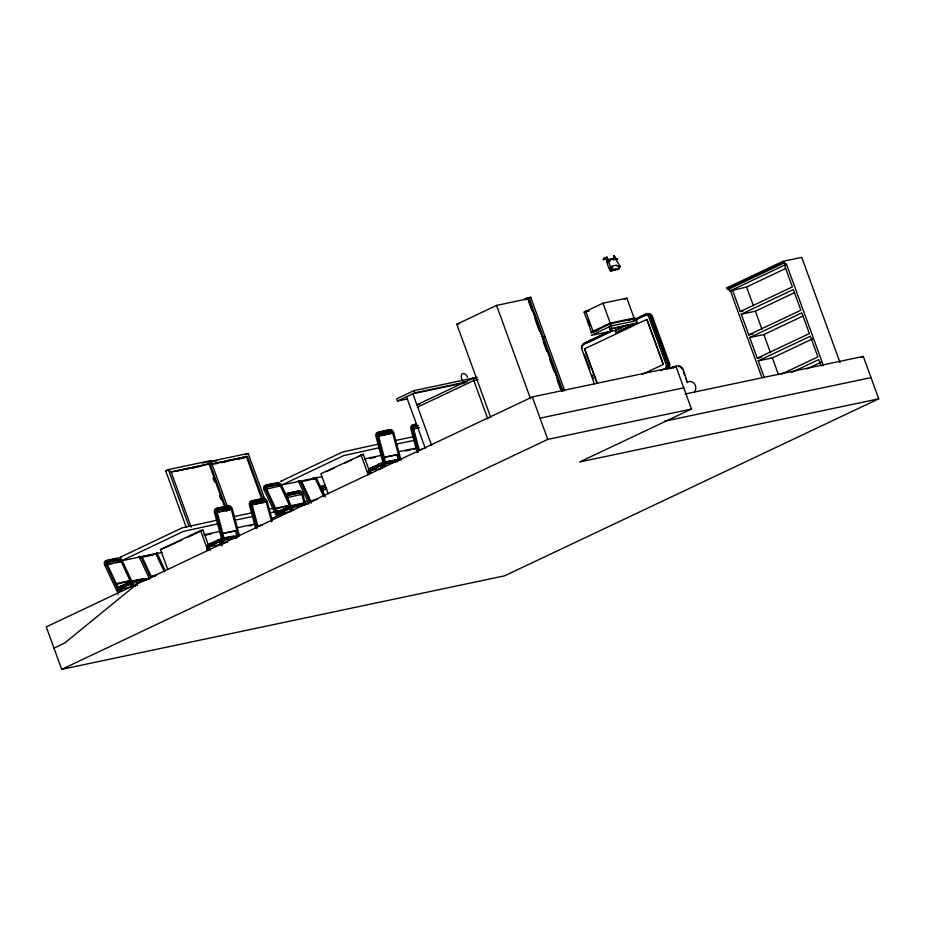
<?xml version="1.0" encoding="UTF-8"?>
<svg xmlns="http://www.w3.org/2000/svg" width="925" height="925" viewBox="0 0 925 925"><rect width="100%" height="100%" fill="white"/><g stroke="black" fill="none" stroke-linecap="round" stroke-linejoin="round"><path stroke-width="1.39" d="M607.077 257.173L607.413 258.214L603.354 259.879M607.783 262.168C606.546 263.498 608.477 268.065 610.026 268.608M666.543 369.306L675.944 366.011A5.677 5.608 22.4 0 1 683.205 369.457L687.379 382.638L686.026 378.926M606.522 258.491L606.846 257.728M607.54 260.908C609.344 259.601 610.061 262.342 607.852 262.226C604.487 262.966 610.014 259.139 607.297 260.48M143.953 578.541L131.061 581.201L118.92 586.936A5.007 3.862 78.1 0 0 117.29 591.272L117.961 594.555M233.655 536.026L223.041 538.142M463.147 381.62C461.517 383.019 465.067 380.314 463.367 381.667M607.482 259L606.627 259.231L607.228 259.093M614.628 256.641C612.454 257.52 615.322 254.548 614.293 256.607M615.53 258.503L616.304 258.942L615.622 259.312M610.454 269.661L609.806 269.834L610.72 270.516M610.072 270.562L614.466 269.452M222.613 542.686L222.96 542.397A4.718 3.631 78 0 0 224.232 538.662L217.086 511.826A2.035 1.295 72.7 0 1 217.733 509.872L229.539 507.386A2.278 1.445 72.7 0 1 231.192 508.947L238.326 535.679A4.718 3.654 78.2 0 1 238.257 536.986M235.493 536.118L223.307 538.35M236.141 537.887L223.249 540.281M137.12 583.918L64.657 643.06L53.974 648.124M615.796 258.341L615.391 258.26A78.186 48.875 64.7 0 0 608.326 259.809L615.981 258.503L607.598 260.075M118.897 588.624A2.844 2.197 78.1 0 1 118.238 587.884L107.08 563.892A2.07 1.26 56.8 0 1 107.427 562.157L119.198 559.66A1.827 1.11 56.8 0 1 120.863 560.885L130.078 580.692L116.377 584.38M278.032 513.109A2.844 2.197 78.1 0 1 277.546 512.519L266.4 488.539A2.07 1.26 56.8 0 1 266.747 486.804L278.506 484.307A1.827 1.11 56.8 0 1 280.171 485.521L289.398 505.339L275.696 509.016M610.35 259.543L606.592 260.549L607.297 260.63M607.089 260.318L606.511 260.596L607.147 261.093M607.17 262.596L607.852 262.226M616.247 258.977C614.57 260.353 620.386 263.66 618.813 266.261M609.344 268.585L610.824 267.892L608.638 261.902M609.806 269.834L611.899 268.932L611.864 268.146M618.883 266.215L618.339 266.77L619.334 268.319M119.903 561.995L121.036 561.232L104.722 565.048L116.192 589.456A4.521 3.492 78.1 0 0 117.949 590.821M145.618 578.761L131.651 581.386L119.221 587.225L119.822 587.294M279.362 513.456L288.877 508.866M120.423 586.473L120.1 586.693A5.007 3.862 78.1 0 0 119.036 587.965M129.558 584.218L120.955 588.323A3.11 2.405 78.1 0 0 119.938 591.017L119.984 591.283M286.727 507.813L278.541 511.872L279.419 511.883M280.448 512.855L280.275 512.97A3.11 2.405 78.1 0 0 279.257 515.664L279.292 515.93M606.569 258.503C609.563 256.815 603.759 256.849 603.031 259.197M613.946 257.693L614.674 257.485M632.469 319.587L633.856 319.125L633.093 319.483M149.607 579.154L139.606 557.683L140.993 556.85L155.92 553.867L164.373 572.032M276.945 515.329A4.521 3.492 78.1 0 1 275.511 514.103L264.03 489.695L280.344 485.868L279.049 486.296A2.035 1.237 56.8 0 0 277.188 484.931L265.567 487.371M308.927 503.79L298.925 482.33L315.24 478.502L313.933 478.93A2.035 1.237 56.8 0 0 312.87 477.797M606.627 260.549L607.76 260.191M280.495 511.097L285.571 508.669M208.356 549.785L208.252 549.369A3.18 2.451 78.1 0 1 209.593 545.981C212.773 544.825 207.94 547.022 210.449 546.502L221.942 544.073M369.792 473.692L369.688 473.288A3.18 2.451 78.1 0 1 371.029 469.9L379.308 466.003A3.11 2.405 78.1 0 1 381.701 467.09L381.84 467.31M120.736 588.404L120.817 590.393L122.054 590.335L121.533 588.554L120.308 588.612L121.059 588.242M304.417 503.686L305.285 503.038L287.895 507.258A5.076 3.92 78.1 0 1 292.762 509.363L293.017 509.883M394.686 460.199L385.748 461.783M618.339 265.938L617.021 266.03L616.524 265.163A95.263 10.95 -20 0 0 611.76 266.169L611.888 267.128L609.228 268.065L610.269 267.892M121.395 585.652L120.793 586.057L123.788 585.502M211.097 543.148L210.495 543.553L213.49 542.987M222.601 538.523L208.923 544.709L209.524 544.79M211.305 543.715L211.143 544.097M280.703 510.299L280.553 510.681M279.743 511.12L279.408 511.282A5.007 3.862 78.1 0 0 278.656 512.115M372.532 467.056L372.37 467.437M383.204 462.673L370.428 468.721M302.706 503.524L303.273 503.096L290.381 505.848L278.228 511.583A5.007 3.862 78.1 0 0 276.61 515.919L276.668 516.404M490.759 417.487L456.811 324.224L496.563 305.412L531.019 298.139M607.32 258.11L606.638 258.491L606.395 257.693L607.101 257.497L607.031 258.272M606.58 258.237L607.077 257.347M613.541 256.237L614.616 256.63L613.795 256.93C612.778 255.554 615.564 256.838 613.865 256.965M525.527 299.735L525.203 298.856L530.696 297.26L564.747 390.801M530.696 297.26L525.203 298.856M609.147 260.087L609.968 259.821M610.049 259.786C606.314 261.116 611.888 262.064 609.344 260.202M611.575 259.474L612.338 259.289M611.888 259.543L613.021 259.15M186.272 527.4L165.679 470.825L168.35 469.565L210.75 460.615L228.891 510.45M613.009 259.463L614.281 258.861M614.975 269.406L619.195 268.308L618.247 269.348A82.66 9.504 -20 0 1 610.697 270.944L613.761 269.568M610.697 270.944L614.223 269.961M208.079 461.876L210.75 460.615M208.171 464.477L209.952 463.633L227.122 510.808M245.46 454.684L248.131 453.423L265.29 500.564M211.733 464.2L247.333 456.441L264.007 502.275M476.259 377.481L414.065 390.604L396.698 398.825L397.496 401.034L407.393 398.941M596.359 330.965L591.352 332.017L584.114 312.13L602.984 303.203L626.838 298.162L634.076 318.05L629.162 320.374M397.496 401.034L414.874 392.813L467.171 381.771M624.375 299.33L626.838 298.162M477.138 377.4L473.01 378.267L416.886 404.815L419.719 404.213M417.695 407.023L473.82 380.476L478.063 379.585M591.352 332.017L610.222 323.091L634.076 318.05M626.121 325.207L615.09 330.422L615.9 332.63L637.418 322.837L635.81 318.42L609.899 323.889L591.029 333.116M609.032 326.883L609.829 329.092L637.418 322.837M633.301 319.599L635.81 318.42M611.356 330.41L584.161 343.279A4.463 3.446 78.1 0 0 582.368 345.557M634.677 319.391L646.332 313.876A4.463 3.446 78.1 0 1 650.992 316.547L668.174 363.733A4.463 3.446 78.1 0 1 667.63 368.497M606.765 332.746L584.739 343.163A4.463 3.446 78.1 0 0 583.374 344.458M633.972 319.877L645.627 314.361M612.778 330.387L582.981 344.482A3.515 2.717 78.1 0 0 581.698 348.933L594.451 383.991M636.088 319.356L645.164 315.067A3.515 2.717 78.1 0 1 648.83 317.183L666.012 364.358A3.515 2.717 78.1 0 1 664.717 368.821L660.832 370.659M585.768 343.557L610.384 331.913M636.284 319.657L646.656 314.754A3.515 2.717 78.1 0 1 650.321 316.859L667.503 364.045A3.515 2.717 78.1 0 1 666.22 368.497M617.819 329.52L622.837 327.149M615.9 332.63L634.272 323.935L609.829 329.092M167.807 569.638L160.511 549.566L200.598 530.603L202.945 530.106L210.252 550.178M369.144 470.305L363.305 454.244L320.859 473.716L328.167 493.777M597.111 383.285L584.565 348.829L646.887 319.391L663.283 364.438L642.413 374.267M181.566 540.223L160.511 549.566M187.983 537.182L202.945 530.106M326.953 471.438L334.445 467.9M344.597 463.101L352.078 459.563M358.322 456.603L363.305 454.244M823.435 365.733L786.539 264.377L785.949 264.504A1.677 1.052 64.7 0 0 784.134 262.978L783.81 262.099L727.096 288.773L726.772 287.883L782.897 261.336L801.744 257.358L840.05 362.6M727.096 288.773L783.81 262.099M727.686 288.646L728.01 289.537L784.134 262.978M728.01 289.537A1.677 1.052 64.7 0 1 729.825 291.051L785.949 264.504M729.825 291.051L746.556 286.993L785.649 268.504M786.539 264.377L784.539 265.325L792.39 286.889L740.278 311.552L732.427 289.976M212.472 543.172L221.965 538.974M372.74 467.634L382.418 463.171M131.015 584.45A3.18 2.451 78.1 0 0 129.222 584.392L119.776 588.577A3.11 2.405 78.1 0 0 118.77 591.272L118.805 591.538M209.593 545.981L217.872 542.096A3.11 2.405 78.1 0 1 220.254 543.183L221.688 545.842M289.12 508.866A3.18 2.451 78.1 0 0 288.531 509.028L279.096 513.213A3.11 2.405 78.1 0 0 278.078 515.907L278.124 516.173M278.633 513.722L280.055 513.051M380.36 465.784L371.006 470.455L382.094 468.258M120.539 589.028L121.533 588.554M278.76 515.514A4.718 3.654 78.1 0 0 279.801 515.595L281.373 514.982L280.853 513.19L279.859 513.664L291.548 511.236M271.823 518.509L276.818 516.15M280.553 514.381L285.409 512.704M119.695 590.925L120.817 590.393M281.373 514.982L278.598 515.641M380.73 465.622L381.25 467.403L384.048 466.605M122.054 590.335L120.481 590.948A4.718 3.654 78.1 0 1 119.787 590.936M878.75 398.825L579.559 461.991L691.472 409.047L676.036 366.612L532.326 396.952L46.25 626.907L61.697 669.342L504.587 575.824L878.75 398.825L863.303 356.391L685.205 393.992M134.356 586.103L135.825 585.409M235.875 538.096L236.858 537.633A2.636 2.035 78.2 0 0 237.286 537.182M741.237 314.199L793.349 289.548L800.888 310.233L748.764 334.885L741.237 314.199L755.378 311.216L794.459 292.728M673.423 367.849L676.036 366.612M749.736 337.533L801.848 312.881L809.375 333.567L757.263 358.218L749.736 337.533L763.865 334.549L802.958 316.061M61.697 669.342L547.773 439.387L691.472 409.047M764.339 377.678L758.222 360.877L810.346 336.226L817.873 356.911L781.394 374.163M758.222 360.877L772.363 357.894L812.751 338.781M791.476 372.498L818.833 359.559L821.192 366.046M806.912 368.902L821.25 362.126M860.701 357.628L863.303 356.391M467.403 377.365L467.587 377.284M289.074 507.016L289.895 506.669M219.699 541.53L210.773 545.738A3.18 2.451 78.1 0 0 209.432 549.126L209.524 549.531M594.914 331.636L594.463 331.636M633.139 318.466L632.284 318.743M618.513 268.701L617.819 268.955M614.616 258.931L615.368 258.676M610.153 324.201L611.182 323.912L610.604 324.201M287.317 509.293L287.363 509.282A3.18 2.451 78.1 0 1 290.404 510.588L290.589 510.958M290.161 508.322L305.562 504.761M225.342 543.033L224.37 543.391M127.997 584.658L128.043 584.635A3.18 2.451 78.1 0 1 131.084 585.953L131.281 586.323M134.218 586.022L135.605 585.525M614.35 257.601L615.021 257.289L614.188 257.659M670.22 368.717L674.267 367.306M131.812 583.317L146.428 580.114M619.657 268.146L617.518 268.828M607.286 258.942L607.875 258.78M290.589 506.414L301.793 503.975M378.533 464.269L378.903 464.153A5.007 3.862 78.1 0 1 382.742 465.899L382.996 466.292M379.712 464.026L380.071 463.911A5.007 3.862 78.1 0 1 383.921 465.657L384.176 466.05M397.091 460.349L397.449 460.234A5.007 3.862 78.1 0 1 397.958 460.164M217.097 540.362L217.456 540.246A5.007 3.862 78.1 0 1 221.306 541.992L222.867 544.86M218.277 540.107L218.635 539.992A5.007 3.862 78.1 0 1 222.486 541.738L222.74 542.143M218.855 541.911L219.052 541.842A3.11 2.405 78.1 0 1 219.688 541.807M235.655 536.442L236.014 536.327A5.007 3.862 78.1 0 1 237.043 536.269M400.756 460.188A4.521 3.492 78.2 0 0 400.768 459.343L393.715 432.854L378.741 436.253M217.306 512.346L232.279 508.935L239.332 535.436A4.521 3.492 78.2 0 1 239.344 535.852M252.248 504.969L267.221 501.558L272.389 520.694M305.366 503.616L302.787 494.054L300.186 494.551A2.07 1.307 72.7 0 0 298.683 493.141L287.108 495.557M131.708 581.64L121.441 586.612M392.2 433.316L391.113 433.351A2.07 1.307 72.7 0 0 389.622 431.94L377.839 434.403M422.101 449.296L417.996 450.221L420.771 449.642M615.426 269.707L611.957 270.389M617.067 268.944L615.692 269.256M383.204 462.315L370.382 468.131A5.076 3.92 78.1 0 0 368.254 473.531L368.393 474.12M221.757 538.408L208.946 544.212A5.076 3.92 78.1 0 0 206.807 549.623L206.946 550.202M310.58 501.651L313.39 501.015M151.272 577.015L155.469 576.055M607.101 257.497L606.661 258.445M609.991 259.937L608.708 260.33L609.725 260.156M613.206 259.335L613.992 258.931L611.702 259.312M610.338 269.684L609.217 268.666L609.991 268.412M528.025 299.897L528.903 299.712L542.177 336.18L541.298 336.365M456.811 324.224L459.575 323.634M588.288 310.812L585.779 311.343L593.018 331.231L598.024 330.167M584.114 312.13L589.121 311.066M726.772 287.883L730.819 287.039M542.281 336.931L544.941 336.376M542.605 337.81L545.253 337.255M542.258 339.012L543.148 338.828L561.903 390.373M636.608 320.628L610.697 326.097L591.387 335.347L616.57 330.109M646.887 319.391L663.283 364.438M740.278 311.552L743.099 310.95M584.565 348.829L597.249 383.251M465.171 382.719L412.874 393.761L431.686 445.48M748.764 334.885L753.008 333.994M165.679 470.825L169.923 469.935M202.425 463.067L248.131 453.423M210.125 462.142L217.19 460.65M209.952 463.633L171.079 471.842L191.198 527.111M170.188 472.27L209.062 464.061L226.232 511.236M177.635 470.929L183.185 469.761M185.96 469.172L188.735 468.582M191.51 467.992L197.071 466.824M190.619 468.42L201.731 466.073M211.235 464.072L247.333 456.441M210.842 464.616L213.617 464.026M224.729 461.691L230.279 460.511M233.054 459.922L235.829 459.343M238.604 458.754L244.165 457.586M215.502 463.864L218.277 463.275M221.052 462.697L226.613 461.517M237.713 459.182L244.662 457.713M416.204 424.043L413.648 424.575A3.92 2.486 72.7 0 0 412.215 428.946L418.493 452.175M378.649 432.322L388.858 430.16A3.954 2.509 72.7 0 1 389.83 430.298M416.146 424.402L412.319 425.211A3.712 2.359 72.7 0 0 410.954 429.362L417.187 452.406M418.123 425.535L414.111 426.402A2.035 1.295 72.7 0 0 413.463 428.368L419.268 449.851M412.989 426.968L418.054 425.905M392.72 433.143L392.628 432.854A2.278 1.445 72.7 0 0 390.974 431.304L379.169 433.779A2.035 1.295 72.7 0 0 378.522 435.744L392.72 433.143L399.762 459.598A4.718 3.654 78.2 0 1 399.773 460.037M413.556 428.738L419.21 427.547M413.695 428.876L419.233 427.697M757.263 358.218L761.506 357.328M378.175 444.15L342.4 452.059L280.749 481.312L281.628 481.335M395.079 440.578L413.394 436.716M379.458 447.688L343.684 455.586L282.044 484.908L322.363 476.548M396.363 444.116L414.678 440.254M540.05 418.169L683.748 387.829M364.265 458.95L381.135 455.389M397.993 451.828L416.262 447.966M370.035 458.43L375.654 457.239M405.162 451.007L410.781 449.828M413.591 449.226L416.4 448.637M384.442 457.308L396.883 454.672L398.132 459.297A2.844 2.197 78.2 0 1 397.912 461.066M273.8 483.729L264.862 485.613A4.163 2.532 56.8 0 0 264.03 489.695M384.742 462.257L397.114 459.794L396.235 460.442A5.007 3.862 78.1 0 1 398.328 460.719M387.24 462.084L395.241 460.419M385.39 464.026L397.392 461.517M371.064 469.877L372.208 469.646A3.18 2.451 78.1 0 0 370.867 473.033L370.971 473.45M322.663 485.787L325.218 485.255M325.161 485.613L321.333 486.423A3.712 2.359 72.7 0 0 320.27 487.14M325.877 487.024L323.126 487.614A2.035 1.295 72.7 0 0 322.478 489.579L324.004 495.233M216.612 510.438L228.186 508.022A2.07 1.307 72.7 0 1 229.677 509.444L229.77 509.698M322.004 488.18L325.808 487.382M217.178 512.207L231.285 509.236M266.238 501.847L266.134 501.57A2.278 1.445 72.7 0 0 264.492 500.009L252.675 502.495A2.035 1.295 72.7 0 0 252.028 504.449L266.238 501.847L271.626 521.85M287.814 497.453L301.793 494.343L304.313 503.674M322.698 490.088L326.803 489.059M664.659 421.176L871.026 377.608M216.415 520.312L182.04 527.909L120.4 557.174L121.279 557.197M233.32 516.74L251.623 512.878M268.528 509.305L272.759 508.415M303.747 501.87L307.967 500.98M217.699 523.839L183.335 531.447L121.684 560.77L162.002 552.398M234.603 520.278L252.918 516.404M269.822 512.843L283.906 509.86M203.916 534.8L219.375 531.54M237.644 527.689L254.502 524.128M205.454 535.182L211.085 533.991M249.022 525.978L251.831 525.388M222.994 533.401L237.043 530.568L222.89 533.32M257.948 526.024L260.711 525.435M117.036 558.55L105.543 560.978A4.163 2.532 56.8 0 0 104.722 565.048L105.681 564.712M106.248 562.735L117.868 560.296A2.035 1.237 56.8 0 1 119.73 561.648L119.88 561.961M223.249 538.708L233.898 536.569M107.196 564.678L112.85 563.487M115.671 562.897L118.493 562.296M143.502 557.012L153.377 554.931M132.263 581.49L144.196 579.05M120.747 589.017L132.229 586.589M275.558 508.241L289.398 505.339M317.368 499.419L310.453 500.876L301.284 481.173A2.07 1.26 56.8 0 1 301.157 480.491M116.238 583.606L130.078 580.692M156.672 575.072L151.133 576.24L141.964 556.526M611.067 259.405L611.807 259.266M615.137 269.325L614.235 269.533M384.326 457.228L398.478 454.476M262.076 525.111L257.832 525.943L252.109 504.784M613.078 259.104L613.818 259M611.124 270.412L610.512 270.458M280.853 513.19L279.616 513.259L280.136 515.04M381.25 467.403L382.441 467.356M221.006 543.449L219.815 543.495L219.294 541.703M613.853 256.873L613.946 255.855L614.478 256.248M291.849 510.126L291.583 509.606A5.076 3.92 78.1 0 0 286.715 507.513M133.709 585.236L133.443 584.716A5.076 3.92 78.1 0 0 128.575 582.623M132.529 585.49L132.263 584.97A5.076 3.92 78.1 0 0 127.396 582.866M325.242 496.864L316.5 478.075A3.712 2.266 56.8 0 0 316.026 477.208M323.692 496.667L315.067 478.156A1.827 1.11 56.8 0 0 314.801 477.751M301.377 481.416L311.447 503.015M310.233 502.795L300.313 481.486A3.954 2.405 56.8 0 1 300.012 480.607M291.525 506.738L281.616 485.44A3.712 2.266 56.8 0 0 277.685 482.561L266.203 484.978A3.954 2.405 56.8 0 0 265.417 488.851L276.506 512.658A2.636 2.035 78.1 0 0 277.87 513.71M165.344 570.968L157.181 553.428A3.712 2.266 56.8 0 0 156.707 552.56M150.914 578.148L140.993 556.85A3.954 2.405 56.8 0 1 140.82 556.411M131.616 580.842L122.297 560.793A3.712 2.266 56.8 0 0 121.811 559.926M782.897 261.336L783.221 262.226M746.556 286.993L753.424 305.863M755.378 311.216L761.957 329.312M763.865 334.549L770.456 352.656M772.363 357.894L778.48 374.694M730.415 290.924L761.899 377.412M683.321 371.503L684.673 375.215M651.408 318.084L668.093 363.918A3.515 2.717 78.1 0 1 668.208 366.589M613.587 259.046L613.83 259.821M613.437 259.058L613.714 259.798M609.829 259.856L610.095 260.572M607.922 259.937L608.188 260.653M611.275 269.14L611.853 270.401A82.66 9.504 -20 0 1 614.512 269.799A82.383 9.47 -20 0 1 619.403 268.805M602.984 303.203L610.222 323.091M609.899 323.889L611.506 328.306M587.618 320.027L588.046 321.218M588.485 322.409L588.913 323.588M589.352 324.779L589.78 325.97M584.484 354.333L589.884 369.156M591.85 374.556L593.318 378.603M529.25 298.509L543.172 336.746M543.495 337.625L562.978 391.171M528.372 298.694L562.099 391.356M528.522 301.249L531.956 310.708M534.904 318.801L539.333 330.965M543.252 341.73L546.71 351.222M549.67 359.363L554.11 371.572M557.07 379.701L560.527 389.194M526.868 298.058L527.192 298.948M532.326 396.952L547.773 439.387M496.563 305.412L530.511 398.675M473.01 378.267L487.81 418.933M463.529 383.667L461.667 378.556A4.683 2.925 64.7 0 1 462.997 373.573A4.683 2.925 64.7 0 1 467.495 377.331M414.065 390.604L414.874 392.813M406.526 396.767L425.338 448.486M360.947 454.742L368.254 474.814M246.443 456.869L263.116 502.691M213.074 477.959L214.554 482.006M219.456 495.476L220.925 499.523M200.598 530.603L207.894 550.676M168.35 469.565L188.943 526.14M301.793 494.343L301.7 494.066A2.278 1.445 72.7 0 0 300.047 492.505L288.242 494.979A2.035 1.295 72.7 0 0 287.594 496.945L289.467 503.917M264.712 502.321L264.631 502.055A2.07 1.307 72.7 0 0 263.128 500.645L251.357 503.119A1.827 1.156 72.7 0 0 251.091 503.292M378.603 436.08L385.667 462.569A4.718 3.631 78 0 1 384.395 466.304M257.058 528.256L250.779 505.038A3.92 2.486 72.7 0 1 252.213 500.668L263.706 498.24A4.163 2.636 72.7 0 1 267.221 501.558M255.751 528.499L249.519 505.443A3.712 2.359 72.7 0 1 250.883 501.292L262.365 498.876A3.954 2.509 72.7 0 1 263.336 499.003M235.447 530.753L236.696 535.39A2.844 2.197 78.2 0 1 235.956 537.911M614.015 259.266A94.547 10.869 -20 0 1 613.31 259.428M609.864 260.168A94.547 10.869 -20 0 1 608.546 260.445M607.263 260.688A94.547 10.869 -20 0 1 606.684 260.804M121.522 559.533A3.712 2.266 56.8 0 0 118.365 557.914L106.884 560.342A3.954 2.405 56.8 0 0 106.098 564.215L117.198 588.023A2.636 2.035 78.1 0 0 117.984 588.82M135.489 585.664A2.636 2.023 78 0 1 135.108 585.698M117.799 589.953A4.718 3.654 78.1 0 1 117.51 589.664M145.953 578.957A5.076 3.92 78.1 0 1 148.347 578.853M145.699 578.934A5.076 3.92 78.1 0 1 148.104 579.582M119.614 587.918A4.058 3.133 78.1 0 1 119.938 587.629M139.606 557.683A4.163 2.532 56.8 0 1 139.201 556.307M276.355 483.197A3.92 2.382 56.8 0 1 277.812 483.382M290.623 509.27A3.18 2.451 78.1 0 1 290.901 509.478M277.118 514.601A4.718 3.654 78.1 0 1 276.563 513.988M305.262 503.593A5.076 3.92 78.1 0 1 308.141 503.697M304.545 503.674A5.076 3.92 78.1 0 1 307.424 504.217M298.925 482.33A4.163 2.532 56.8 0 1 298.474 480.503M377.377 432.588A3.712 2.359 72.7 0 0 376.001 436.739L382.973 462.5A2.636 2.023 78 0 1 382.291 464.824M370.069 469.252A5.076 3.92 78.1 0 1 370.382 468.813M370.74 468.443A5.076 3.92 78.1 0 1 371.561 467.877M383.366 466.131A4.521 3.48 78 0 0 384.337 462.812L377.261 436.334A3.92 2.486 72.7 0 1 378.707 431.963L390.2 429.535A4.163 2.636 72.7 0 1 393.715 432.854M381.123 465.726A3.11 2.405 78.1 0 1 381.447 465.784M320.998 488.643A3.92 2.486 72.7 0 1 322.663 485.798M286.114 496.02A3.92 2.486 72.7 0 1 287.779 493.164L299.272 490.736A4.163 2.636 72.7 0 1 302.787 494.054M285.386 494.505A3.712 2.359 72.7 0 1 286.438 493.788L297.931 491.36A3.954 2.509 72.7 0 1 299.226 491.661M208.16 546.363A5.076 3.92 78.1 0 1 210.125 543.969M220.693 541.044A2.636 2.023 78 0 0 221.537 538.581L214.565 512.832A3.712 2.359 72.7 0 1 215.941 508.681L227.423 506.252A3.954 2.509 72.7 0 1 228.394 506.38M221.688 542.478A4.521 3.48 78 0 0 222.902 538.905L215.826 512.415A3.92 2.486 72.7 0 1 217.271 508.045L228.764 505.617A4.163 2.636 72.7 0 1 232.279 508.935M235.343 536.5A5.007 3.862 78.1 0 1 237.39 537.078M667.295 368.855A4.463 3.446 78.1 0 1 666.532 369.387M646.922 313.748A4.463 3.446 78.1 0 1 651.582 316.419L668.752 363.606A4.463 3.446 78.1 0 1 667.885 368.728M582.958 345.43A4.463 3.446 78.1 0 1 583.143 344.921M582.241 347.812A4.463 3.446 78.1 0 1 582.253 346.1M668.289 368.058A3.515 2.717 78.1 0 0 669.573 363.606L652.403 316.419A3.515 2.717 78.1 0 0 648.726 314.315M583.872 344.586A3.515 2.717 78.1 0 1 584.473 344.169M649.003 314.592A3.515 2.717 78.1 0 1 649.674 314.986M650.518 315.934A3.515 2.717 78.1 0 1 650.911 316.743M687.714 381.828A5.816 5.747 22.4 0 1 695.322 385.274A7.666 7.573 22.4 0 1 694.236 392.431M675.608 366.832A5.677 5.608 22.4 0 1 676.325 366.635M678.534 366.601A5.677 5.608 22.4 0 1 679.251 366.786M680.592 367.422A5.677 5.608 22.4 0 1 681.725 368.381M682.188 368.959A5.677 5.608 22.4 0 1 682.581 369.584M612.732 268.308C610.835 270.042 611.818 265.706 612.732 268.308M616.455 258.873C616.79 261.567 618.918 257.693 616.455 258.873M619.091 266.111C618.698 267.603 621.635 267.36 620.085 265.81L619.091 266.111M593.607 331L594.983 330.537L593.607 331M609.471 323.496L610.858 323.033L609.552 323.438M137.328 584.797L137.154 584.912A3.11 2.405 78.1 0 0 136.9 585.132L137.258 584.831M227.007 542.293L226.96 542.316A3.18 2.451 78.1 0 0 226.694 542.466L227.053 542.27"/></g></svg>
